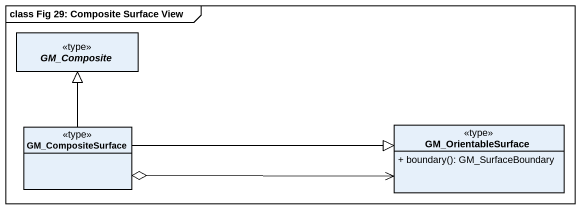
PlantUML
@startuml
mainframe class Fig 29: Composite Surface View
hide circle
hide empty members
skinparam classAttributeIconSize 0
abstract class GM_Composite <<type>>
class GM_CompositeSurface <<type>>
class GM_OrientableSurface <<type>> {
  + boundary(): GM_SurfaceBoundary
}
GM_CompositeSurface -up-|> GM_Composite
GM_CompositeSurface -right-|> GM_OrientableSurface
GM_OrientableSurface <-left-o GM_CompositeSurface
@enduml
